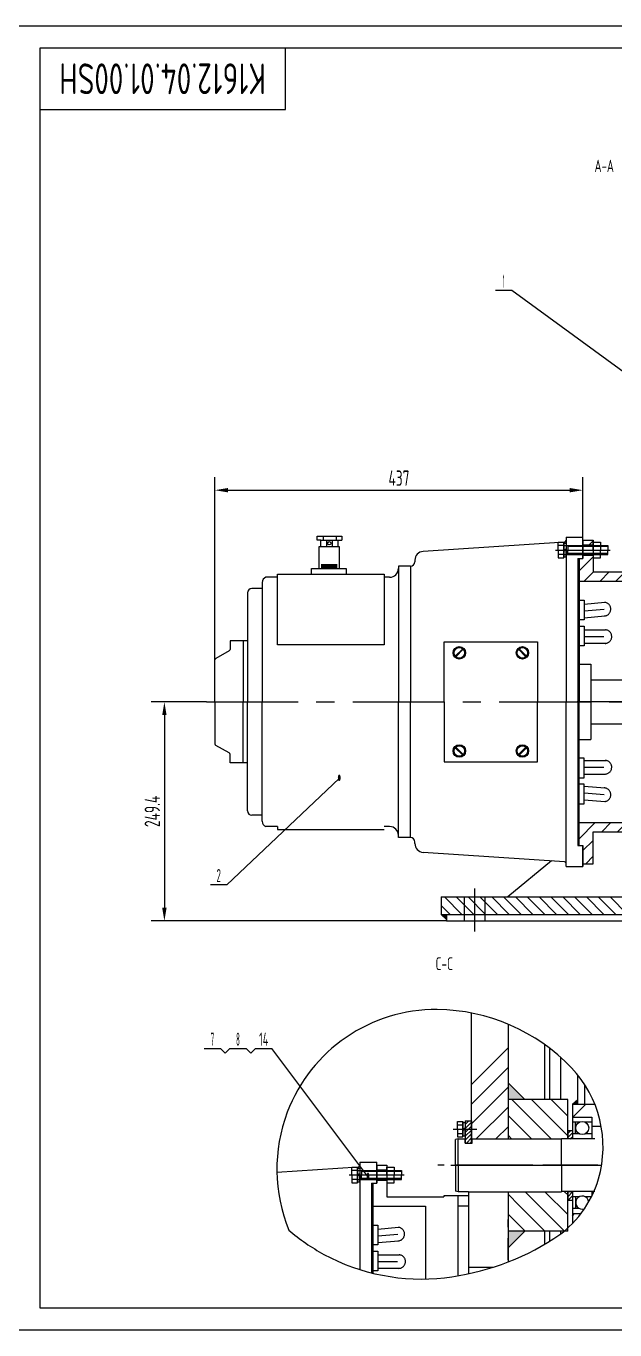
# Model space of a CAD drawing. Header units: millimetres. Extents: x -909 to 2100, y -59 to 1485.
# Drawn here: x 110 to 780, y 0 to 1485 of the extents above; entities that cross this region are included whole.
import ezdxf
from ezdxf.enums import TextEntityAlignment as Align

# ---------------------------------------------------------------- set-up
doc = ezdxf.new("R2010")
doc.units = ezdxf.units.MM
doc.header["$LTSCALE"] = 50
doc.linetypes.add('F', pattern=[0.75, 0.5, -0.25])
doc.linetypes.add('G', pattern=[2, 1.25, -0.25, 0.25, -0.25])
for name, color, linetype in [('01', 7, 'Continuous'), ('02', 1, 'Continuous'), ('04', 2, 'F'), ('05', 4, 'G'), ('08', 1, 'Continuous'), ('10', 1, 'Continuous'), ('11', 3, 'Continuous')]:
    doc.layers.add(name, color=color, linetype=linetype)
doc.styles.get("Standard").update_dxf_attribs({"font": 'isocp', "width": 0.707, "bigfont": 'intecad.shx'})
doc.dimstyles.new('INTE', dxfattribs={"dimscale": 5, "dimtxt": 3.5, "dimasz": 3, "dimexe": 3, "dimexo": 0, "dimgap": 1, "dimtad": 1, "dimdec": 3, "dimdsep": 46, "dimtxsty": 'Standard', "dimcen": 0, "dimclrd": 1, "dimclre": 1, "dimclrt": 3, "dimaunit": 1, "dimadec": 0, "dimazin": 0, "dimtfac": 1, "dimtmove": 0, "dimatfit": 0, "dimfxl": 1, "dimarcsym": 0})

# ---------------------------------------------------------------- blocks, each defined once
blk = doc.blocks.new('*U9', base_point=(251.96, 168.31))
at = {"layer": '01'}
for p, q in [((251.96, 168.31), (251.96, 182.31)), ((195.96, 168.31), (251.96, 168.31))]:
    blk.add_line(p, q, dxfattribs=at)
blk = doc.blocks.new('*U10')
at = {"layer": '01'}
for points in [[(415, 292), (25, 292)], [(25, 292), (25, 5)], [(25, 5), (415, 5)]]:
    blk.add_lwpolyline(points, dxfattribs=at)
at = {"layer": '02'}
for points in [[(420, 297), (0, 297)], [(0, 0), (420, 0)]]:
    blk.add_lwpolyline(points, dxfattribs=at)
blk = doc.blocks.new('*U15')
at = {"layer": '01'}
for p, q in [((-7.7, 2.6), (-7.7, 0)), ((0, 2.6), (-7.7, 2.6)), ((-7.7, 0), (0, 0)), ((0, 0), (-1.5, 2.6)), ((0, 2.6), (1.5, 0)), ((0, 2.6), (7.7, 2.6)), ((7.7, 0), (0, 0)), ((7.7, 2.6), (7.7, 0))]:
    blk.add_line(p, q, dxfattribs=at)
at = {"layer": '05'}
blk.add_line((0, 4.7), (0, -2.1), dxfattribs=at)
blk = doc.blocks.new('*U16')
at = {"layer": '01'}
for p, q in [((-6.4, 0), (-6.4, 8.9)), ((-6.4, 8.9), (0, 8.9)), ((0, 5), (-6.4, 5)), ((-6.4, 0), (-6.4, -8.9)), ((0, 8.9), (0, 0)), ((0, 5), (50, 5)), ((0, -8.9), (0, 0)), ((4.5, 5), (4.5, 0)), ((4.5, -5), (4.5, 0)), ((50, 5), (50, 0)), ((50, -5), (50, 0)), ((0, -5), (-6.4, -5)), ((-6.4, -8.9), (0, -8.9)), ((0, -5), (50, -5))]:
    blk.add_line(p, q, dxfattribs=at)
at = {"layer": '02'}
for p, q in [((50, 4), (4.5, 4)), ((50, -4), (4.5, -4))]:
    blk.add_line(p, q, dxfattribs=at)
at = {"layer": '05'}
blk.add_line((-9.5, 0), (53.5, 0), dxfattribs=at)
blk = doc.blocks.new('*U17')
at = {"layer": '01'}
for p, q in [((-8.4, 0), (-8.4, 8.9)), ((-8.4, 8.9), (0, 8.9)), ((-8.4, 5), (0, 5)), ((0, 8.9), (0, 0)), ((0, -8.9), (0, 0)), ((-8.4, 0), (-8.4, -8.9)), ((-8.4, -5), (0, -5)), ((-8.4, -8.9), (0, -8.9))]:
    blk.add_line(p, q, dxfattribs=at)
at = {"layer": '05'}
blk.add_line((-9.5, 0), (1.1, 0), dxfattribs=at)
blk = doc.blocks.new('*D19')
at = {"layer": '08', "color": 1, "lineweight": -2, "ltscale": 1.666667}
for p, q in [((315, 715.3), (252, 715.3)), ((267, 700.3), (267, 480.8)), ((588.1, 465.8), (252, 465.8))]:
    blk.add_line(p, q, dxfattribs=at)
at = {"layer": '08', "color": 1, "ltscale": 1.666667}
for points in [[(264.5, 700.3), (269.5, 700.3), (267, 715.3)], [(264.5, 480.8), (269.5, 480.8), (267, 465.8)]]:
    blk.add_solid(points, dxfattribs=at)
at = {"layer": 'Defpoints', "color": 0, "ltscale": 1.666667}
for p in [(315, 715.3), (267, 465.8), (588.1, 465.8)]:
    blk.add_point(p, dxfattribs=at)
at = {"layer": '08', "color": 3, "ltscale": 1.666667, "insert": (253.2, 590.6), "char_height": 17.5, "attachment_point": 5, "rotation": 90}
blk.add_mtext('249.4', dxfattribs=at)
blk = doc.blocks.new('*D20')
at = {"layer": '08', "color": 1, "lineweight": -2, "ltscale": 1.666667}
for p, q in [((324.6, 763.1), (324.6, 971.4)), ((743.6, 902.8), (743.6, 971.4)), ((339.6, 956.4), (728.6, 956.4))]:
    blk.add_line(p, q, dxfattribs=at)
at = {"layer": '08', "color": 1, "ltscale": 1.666667}
for points in [[(339.6, 958.9), (339.6, 953.9), (324.6, 956.4)], [(728.6, 958.9), (728.6, 953.9), (743.6, 956.4)]]:
    blk.add_solid(points, dxfattribs=at)
at = {"layer": 'Defpoints', "color": 0, "ltscale": 1.666667}
for p in [(743.6, 956.4), (743.6, 902.8), (324.6, 763.1)]:
    blk.add_point(p, dxfattribs=at)
at = {"layer": '08', "color": 3, "ltscale": 1.666667, "insert": (534.1, 970.1), "char_height": 17.5, "attachment_point": 5}
blk.add_mtext('437', dxfattribs=at)
blk = doc.blocks.new('*U21')
at = {"layer": '01'}
for p, q in [((-7.7, 2.6), (-7.7, 0)), ((0, 2.6), (-7.7, 2.6)), ((-7.7, 0), (0, 0)), ((0, 0), (-1.5, 2.6)), ((0, 2.6), (1.5, 0)), ((0, 2.6), (7.7, 2.6)), ((7.7, 0), (0, 0)), ((7.7, 2.6), (7.7, 0))]:
    blk.add_line(p, q, dxfattribs=at)
at = {"layer": '05'}
blk.add_line((0, 4.7), (0, -2.1), dxfattribs=at)
blk = doc.blocks.new('*U22')
at = {"layer": '01'}
for p, q in [((-7.7, 2.6), (-7.7, 0)), ((0, 2.6), (-7.7, 2.6)), ((-7.7, 0), (0, 0)), ((0, 0), (-1.5, 2.6)), ((0, 2.6), (1.5, 0)), ((0, 2.6), (7.7, 2.6)), ((7.7, 0), (0, 0)), ((7.7, 2.6), (7.7, 0))]:
    blk.add_line(p, q, dxfattribs=at)
at = {"layer": '05'}
blk.add_line((0, 4.7), (0, -2.1), dxfattribs=at)
blk = doc.blocks.new('*U23')
at = {"layer": '01'}
for p, q in [((-6.4, 0), (-6.4, 8.9)), ((-6.4, 8.9), (0, 8.9)), ((0, 5), (-6.4, 5)), ((-6.4, 0), (-6.4, -8.9)), ((0, 8.9), (0, 0)), ((0, 5), (50, 5)), ((0, -8.9), (0, 0)), ((4.5, 5), (4.5, 0)), ((4.5, -5), (4.5, 0)), ((50, 5), (50, 0)), ((50, -5), (50, 0)), ((0, -5), (-6.4, -5)), ((-6.4, -8.9), (0, -8.9)), ((0, -5), (50, -5))]:
    blk.add_line(p, q, dxfattribs=at)
at = {"layer": '02'}
for p, q in [((50, 4), (4.5, 4)), ((50, -4), (4.5, -4))]:
    blk.add_line(p, q, dxfattribs=at)
at = {"layer": '05'}
blk.add_line((-9.5, 0), (53.5, 0), dxfattribs=at)
blk = doc.blocks.new('*U24')
at = {"layer": '01'}
for p, q in [((-8.4, 0), (-8.4, 8.9)), ((-8.4, 8.9), (0, 8.9)), ((-8.4, 5), (0, 5)), ((0, 8.9), (0, 0)), ((0, -8.9), (0, 0)), ((-8.4, 0), (-8.4, -8.9)), ((-8.4, -5), (0, -5)), ((-8.4, -8.9), (0, -8.9))]:
    blk.add_line(p, q, dxfattribs=at)
at = {"layer": '05'}
blk.add_line((-9.5, 0), (1.1, 0), dxfattribs=at)
blk = doc.blocks.new('ASDG')
at = {"layer": '02'}
h = blk.add_hatch(color=256, dxfattribs=at)
h.paths.add_polyline_path([(4273.5, 803.1), (4273.5, 784.1), (4292.5, 784.1)])
h.paths.add_polyline_path([(4292.5, 634.1), (4273.5, 634.1), (4273.5, 615.1)])
blk.add_hatch(color=256, dxfattribs=at).paths.add_polyline_path([(4347, 778.9), (4352.8, 778.9), (4352.8, 784.1)])
at = {"layer": '02', "linetype": 'Continuous'}
h = blk.add_hatch(dxfattribs=at)
h.set_pattern_fill('ANSI31', color=1, style=0)
h.set_pattern_definition([(45, (3141.884, -35.5206), (-2.245064, 2.245064), [])])
h.paths.add_polyline_path([(4231.9, 759.8), (4224.8, 759.8), (4224.8, 750.3), (4231.9, 750.3)])
h.paths.add_polyline_path([(4231.9, 750.3), (4224.8, 750.3), (4224.8, 742.6), (4224.8, 734.4), (4231.9, 734.4)])
at = {"layer": '02'}
h = blk.add_hatch(dxfattribs=at)
h.set_pattern_fill('ANSI31', color=256, style=0)
h.set_pattern_definition([(45, (3141.884, -86.369), (-2.245064, 2.245064), [])])
h.paths.add_polyline_path([(4341.5, 739.1), (4347, 739.1), (4347, 748.8), (4341.5, 748.8)])
h.paths.add_polyline_path([(4347, 679.1), (4341.5, 679.1), (4341.5, 669.4), (4347, 669.4)])
for p, q in [((4320.8, 842.5), (4320.8, 784.1)), ((4231.9, 759.8), (4231.9, 734.4)), ((4224.8, 734.4), (4224.8, 739.2)), ((4225.9, 734.4), (4231.9, 734.4)), ((4273.5, 601.3), (4273.5, 647.3))]:
    blk.add_line(p, q)
at = {"layer": '01', "color": 7, "linetype": 'Continuous'}
for p, q in [((4231.9, 734.4), (4231.9, 882.5)), ((4273.5, 869.9), (4273.5, 739.2)), ((4315.2, 846.6), (4315.2, 784.1)), ((4320.8, 842.5), (4320.8, 784.1)), ((4333.8, 784.1), (4333.8, 831.8)), ((4273.5, 803.1), (4292.5, 784.1)), ((4352.8, 778.9), (4352.8, 812.1)), ((4360.8, 778.9), (4360.8, 801.1)), ((4341.5, 784.1), (4273.5, 784.1)), ((4341.5, 739.1), (4341.5, 784.1)), ((4347, 778.9), (4372.2, 778.9)), ((4347, 778.9), (4347, 739.1)), ((4224.8, 759.8), (4231.9, 759.8)), ((4224.8, 759.8), (4224.8, 734.4)), ((4347, 764.1), (4369, 764.1)), ((4354.4, 758.2), (4347, 758.2)), ((4350.5, 745.1), (4350.5, 758.2)), ((4369, 758.2), (4361.5, 758.2)), ((4369, 764.1), (4369, 739.1)), ((4341.5, 748.8), (4347, 748.8)), ((4341.5, 748.8), (4341.5, 739.1)), ((4347, 748.8), (4347, 739.1)), ((4354.4, 745), (4347, 745)), ((4369, 745), (4361.5, 745)), ((4369, 753.5), (4379.6, 753.5)), ((4216.8, 739.2), (4213.6, 738.4)), ((4213.6, 709.1), (4213.6, 738.4)), ((4216.8, 709.1), (4216.8, 739.2)), ((4216.8, 739.2), (4224.8, 739.2)), ((4224.8, 734.4), (4232.7, 734.4)), ((4231.9, 739.2), (4334.3, 739.2)), ((4232.7, 734.4), (4232.7, 739.2)), ((4334.3, 709.1), (4334.3, 739.2)), ((4372.4, 739.1), (4334.3, 739.1)), ((4102.9, 707.1), (4010.4, 701)), ((4104.7, 712.6), (4104.7, 590.4)), ((4104.7, 712.6), (4124, 712.6)), ((4124, 688.6), (4124, 712.6)), ((4124, 709.3), (4124, 688.6)), ((4124, 709.3), (4135.5, 709.3)), ((4124, 704.1), (4135.5, 704.1)), ((4213.6, 709.1), (4213.6, 679.8)), ((4216.8, 709.1), (4216.8, 678.9)), ((4334.3, 709.1), (4334.3, 679)), ((4118, 688.6), (4124, 688.6)), ((4118, 688.6), (4118, 586.6)), ((4119.5, 688.6), (4124, 688.6)), ((4124, 692.1), (4135.5, 692.1)), ((4135.5, 673.1), (4200.5, 673.1)), ((4228.5, 674.3), (4200.5, 674.3)), ((4216.8, 678.9), (4213.6, 679.8)), ((4216.5, 674.3), (4216.5, 583.3)), ((4228.5, 679), (4334.3, 679)), ((4228.5, 679), (4228.5, 629.8)), ((4273.5, 679), (4273.5, 601.3)), ((4372.4, 679.1), (4334.3, 679.1)), ((4341.5, 634.1), (4341.5, 679.1)), ((4341.5, 679.1), (4341.5, 669.4)), ((4341.5, 679.1), (4347, 679.1)), ((4341.5, 669.4), (4347, 669.4)), ((4347, 679.1), (4347, 642.9)), ((4347, 679.1), (4347, 669.4)), ((4354.4, 673.2), (4347, 673.2)), ((4350.5, 673.1), (4350.5, 660)), ((4369, 673.2), (4361.5, 673.2)), ((4369, 679.1), (4369, 674)), ((4119.5, 662.6), (4179.5, 662.6)), ((4228.5, 662.6), (4216.5, 662.6)), ((4354.4, 660), (4347, 660)), ((4347, 654.1), (4356.7, 654.1)), ((4341.5, 634.1), (4273.5, 634.1)), ((4273.5, 615.1), (4292.5, 634.1)), ((4333.8, 631.2), (4333.8, 634.1)), ((4228.5, 593.1), (4256.8, 593.1))]:
    blk.add_line(p, q, dxfattribs=at)
at = {"layer": '01'}
for p, q in [((4333.8, 784.1), (4333.8, 831.8)), ((4215.8, 750.3), (4215.8, 759.1)), ((4215.8, 759.1), (4222.2, 759.1)), ((4222.2, 759.1), (4222.2, 750.3)), ((4215.8, 755.3), (4222.2, 755.3)), ((4215.8, 750.3), (4215.8, 741.5)), ((4215.8, 745.3), (4222.2, 745.3)), ((4222.2, 741.5), (4222.2, 750.3)), ((4215.8, 741.5), (4222.2, 741.5)), ((4124, 709.3), (4124, 688.6)), ((4135.5, 709.3), (4135.5, 673.1)), ((4119.5, 688.6), (4119.5, 586.2)), ((4200.5, 674.3), (4200.5, 673.1)), ((4216.5, 674.3), (4216.5, 583.3)), ((4228.5, 679), (4216.8, 679)), ((4228.5, 674.3), (4228.5, 585.6)), ((4179.5, 662.6), (4179.5, 579.6)), ((4315.2, 634.1), (4315.2, 619.1)), ((4320.8, 634.1), (4320.8, 622.4)), ((4333.8, 631.2), (4333.8, 634.1)), ((4273.5, 601.3), (4273.5, 599))]:
    blk.add_line(p, q, dxfattribs=at)
at = {"layer": '01', "color": 7, "linetype": 'Continuous'}
blk.add_circle((4358, 751.6), 7.49, dxfattribs=at)
for centre, radius, start, end in [((4102.7, 709.1), 2, 273.7901, 0), ((4358, 666.6), 7.49, 5.3853, 290.7934)]:
    blk.add_arc(centre, radius, start, end, dxfattribs=at)
at = {"layer": '02'}
for p, q in [((3927.5, 842.3), (3946.1, 842.3)), ((3946.1, 842.3), (3951.4, 837)), ((3951.4, 837), (3956.7, 842.3)), ((3956.7, 842.3), (3975.3, 842.3)), ((3975.3, 842.3), (3980.6, 837)), ((3980.6, 837), (3986, 842.3)), ((3986, 842.3), (4004.6, 842.3)), ((4114, 696.3), (4004.6, 842.3)), ((4231.9, 801.3), (4273.5, 842.9)), ((4231.9, 778.9), (4273.5, 820.4)), ((4231.9, 756.4), (4273.5, 798)), ((4237.2, 739.2), (4273.5, 775.5)), ((4322.5, 739.2), (4277.7, 784.1)), ((4341.5, 742.8), (4300.1, 784.1)), ((4341.5, 765.2), (4322.6, 784.1)), ((4347, 778.9), (4352.8, 784.1)), ((4347.1, 764.1), (4361.9, 778.9)), ((4300.1, 739.2), (4273.5, 765.9)), ((4259.6, 739.2), (4273.5, 753.1)), ((4277.6, 739.2), (4273.5, 743.4)), ((4286.2, 663.3), (4273.5, 676.1)), ((4315.2, 656.7), (4293, 679)), ((4341.5, 653), (4315.5, 679)), ((4341.5, 675.4), (4337.9, 679)), ((4293, 634.1), (4273.5, 653.6)), ((4315.4, 634.1), (4286.2, 663.3)), ((4337.9, 634.1), (4315.2, 656.7)), ((4347, 651.7), (4349.3, 654.1))]:
    blk.add_line(p, q, dxfattribs=at)
blk.add_lwpolyline([(4023.8, 635.2, 0.051762), (4063.9, 607.7, 0.154551), (4201.2, 581.1, 0.114221), (4325.7, 625.6, 0.181355), (4376.5, 693.6, 0.266989), (4345.7, 820.1, 0.202991), (4192.9, 886.5, 0.314587), (4022.2, 769.5, 0.188571), (4023.8, 635.2)], format="xyb", dxfattribs=at)
at = {"layer": '04', "color": 2, "linetype": 'F'}
for p, q in [((4118, 641.1), (4125.4, 641.1)), ((4125.4, 641.1), (4125.4, 618.7)), ((4125.4, 636.5), (4148.7, 638.6)), ((4125.4, 628.6), (4148.2, 630.7)), ((4125.4, 618.7), (4118, 618.7)), ((4118, 611.5), (4125.4, 611.5)), ((4125.4, 621), (4149, 623.1)), ((4125.4, 611.5), (4125.4, 589.1)), ((4125.4, 607.2), (4149.8, 607.2)), ((4125.4, 599.4), (4147.8, 599.4)), ((4125.4, 589.1), (4118, 589.1)), ((4125.4, 591.8), (4150.3, 591.8))]:
    blk.add_line(p, q, dxfattribs=at)
for centre in [(4147.9, 630.8), (4148.9, 599.5)]:
    blk.add_arc(centre, 7.78, 271.9193, 84.0095, dxfattribs=at)
at = {"layer": '05'}
for p, q in [((4211.1, 750.3), (4232.4, 750.3)), ((4104.7, 698.1), (4146, 698.1)), ((4301.8, 709.1), (4253.6, 709.1)), ((4334.8, 709.1), (4354.3, 709.1)), ((4335.9, 709.1), (4380.1, 709.1))]:
    blk.add_line(p, q, dxfattribs=at)
at = {"layer": '05', "color": 4, "linetype": 'G'}
for p, q in [((4219.1, 750.3), (4237.8, 750.3)), ((4375.7, 709.1), (4193.6, 709.1)), ((4208.4, 709.1), (4380.1, 709.1)), ((4259.1, 709.1), (4380.1, 709.1))]:
    blk.add_line(p, q, dxfattribs=at)
at = {"layer": '01', "rotation": 90}
for name, p in [('*U21', (4224.8, 750.3)), ('*U22', (4104.7, 698.1))]:
    blk.add_blockref(name, p, dxfattribs=at)
at = {"layer": '01'}
for name, p in [('*U23', (4102.1, 698.1)), ('*U24', (4143.9, 698.1))]:
    blk.add_blockref(name, p, dxfattribs=at)
at = {"layer": '02', "width": 0.605172}
blk.add_text('●', height=6, dxfattribs=at).set_placement((4112.2, 693.3), (4115.8, 693.3), align=Align.FIT)
at = {"layer": '11', "width": 0.707}
blk.add_text('C-C', height=14.7, dxfattribs=at).set_placement((4191, 927), align=Align.BOTTOM_LEFT)
at = {"layer": '11'}
for s, height, width, p, p2 in [('7', 14.8, 0.514182, (3934.7, 845.3), (3938.9, 845.3)), ('8', 14.8, 0.514182, (3963.9, 845.3), (3968.1, 845.3)), ('14', 14.85, 0.614783, (3990, 845.3), (4000.5, 845.3))]:
    blk.add_text(s, height=height, dxfattribs=dict(at, width=width)).set_placement(p, p2, align=Align.FIT)

msp = doc.modelspace()

# ---------------------------------------------------------------- hatches: boundary and pattern name
at = {"layer": '02', "linetype": 'Continuous', "ltscale": 1.666667}
h = msp.add_hatch(dxfattribs=at)
h.set_pattern_fill('ANSI31', color=1, scale=3, angle=90, style=0)
h.set_pattern_definition([(135, (2084.611, -736.124), (-6.73519, -6.73519), [])])
h.paths.add_polyline_path([(582.0938, 493.2771), (582.0938, 473.2771), (608.1938, 473.2771), (608.1938, 493.2771)])
h.paths.add_polyline_path([(620.0938, 493.2771), (608.1938, 493.2771), (608.1938, 473.2771), (620.0938, 473.2771)])
h.paths.add_polyline_path([(631.9938, 493.2771), (620.0938, 493.2771), (620.0938, 473.2771), (631.9938, 473.2771)])
h.paths.add_polyline_path([(792.1938, 473.2771), (792.1938, 493.2771), (631.9938, 493.2771), (631.9938, 473.2771)])
h.paths.add_polyline_path([(792.1938, 473.2771), (804.0938, 473.2771), (804.0938, 493.2771), (792.1938, 493.2771)])
h.paths.add_polyline_path([(804.0938, 473.2771), (815.9938, 473.2771), (815.9938, 493.2771), (804.0938, 493.2771)])
h.paths.add_polyline_path([(815.9938, 493.2771), (815.9938, 473.2771), (893.0938, 473.2771), (893.0938, 493.2771)])
at = {"layer": '02', "ltscale": 1.666667}
msp.add_hatch(color=256, dxfattribs=at).paths.add_polyline_path([(588.0938, 473.2771), (582.0938, 473.2771), (588.0938, 467.2771)])
at = {"layer": '10', "ltscale": 1.666667}
h = msp.add_hatch(dxfattribs=at)
h.set_pattern_fill('ANSI31', color=256, scale=4, style=0)
h.set_pattern_definition([(45, (2641.115, 1617.23), (-8.980256, 8.980256), [])])
h.paths.add_polyline_path([(743.5938, 899.5271), (743.5938, 894.2771), (755.0938, 894.2771), (755.0938, 899.5271)])
h.paths.add_polyline_path([(755.0938, 882.2771), (743.5938, 882.2771), (743.5938, 878.7771), (739.0938, 878.7771), (739.0938, 852.7771), (799.0938, 852.7771), (799.0938, 765.2771), (824.5938, 765.2771), (824.5938, 762.2771), (836.0938, 762.2771), (836.0938, 864.5271), (820.0938, 864.5271), (820.0938, 863.2771), (755.0938, 863.2771)])
h.paths.add_polyline_path([(836.0938, 668.2771), (824.5938, 668.2771), (824.5938, 665.2771), (799.0938, 665.2771), (799.0938, 577.7771), (739.0938, 577.7771), (739.0938, 551.7771), (743.5938, 551.7771), (743.5938, 531.0271), (755.0938, 531.0271), (755.0938, 567.2771), (820.0938, 567.2771), (820.0938, 531.0271), (832.0938, 531.0271), (832.0938, 551.7771), (836.0938, 551.7771)])

# ---------------------------------------------------------------- linework, layer by layer
at = {"layer": '01', "ltscale": 1.666667}
for p, q in [((441.1284, 903.9732), (468.9437, 903.9732)), ((441.1284, 899.3018), (441.1284, 903.9732)), ((445.102, 899.3018), (441.1284, 899.3018)), ((443.2251, 867.0483), (443.2251, 892.212)), ((443.2251, 892.212), (466.163, 892.212)), ((445.102, 899.3018), (468.9437, 899.3018)), ((445.102, 892.212), (445.102, 899.3018)), ((447.9069, 903.9732), (447.9069, 899.3018)), ((451.4131, 899.3018), (451.4131, 892.212)), ((457.9578, 899.3018), (457.9578, 892.212)), ((462.399, 903.9732), (462.399, 899.3018)), ((464.3858, 899.3018), (464.3858, 892.212)), ((466.163, 892.212), (466.163, 867.0483)), ((468.9437, 903.9732), (468.9437, 899.3018)), ((743.5938, 899.5271), (743.5938, 878.7771)), ((755.0938, 899.5271), (755.0938, 863.2771)), ((739.0938, 878.7771), (739.0938, 715.2771)), ((434.4987, 867.0483), (473.8921, 867.0483)), ((434.4987, 860.7191), (434.4987, 867.0483)), ((445.4533, 871.7262), (463.8021, 871.7262)), ((445.4533, 870.5584), (463.8021, 870.5584)), ((445.4533, 869.3905), (463.8021, 869.3905)), ((445.4533, 868.2226), (463.8021, 868.2226)), ((473.8921, 867.0483), (473.8921, 860.7191)), ((739.0938, 551.7771), (739.0938, 715.2771)), ((755.0938, 531.0271), (755.0938, 567.2771)), ((743.5938, 531.0271), (743.5938, 551.7771)), ((707.6724, 534.1502), (658.1457, 493.2771)), ((582.0938, 493.2771), (582.0938, 473.2771))]:
    msp.add_line(p, q, dxfattribs=at)
at = {"layer": '01', "color": 7, "linetype": 'Continuous', "ltscale": 1.666667}
for p, q in [((722.4842, 897.2858), (561.5849, 886.6267)), ((724.352, 902.7771), (724.352, 715.2771)), ((724.352, 902.7771), (743.5938, 902.7771)), ((743.5938, 878.7771), (743.5938, 902.7771)), ((743.5938, 899.5271), (743.5938, 878.7771)), ((743.5938, 899.5271), (755.0938, 899.5271)), ((743.5938, 894.2771), (755.0938, 894.2771)), ((552.2459, 876.6486), (552.2459, 874.8722)), ((737.5938, 878.7771), (743.5938, 878.7771)), ((737.5938, 878.7771), (737.5938, 551.7771)), ((739.0938, 878.7771), (743.5938, 878.7771)), ((743.5938, 882.2771), (755.0938, 882.2771)), ((533.4894, 869.8722), (533.4894, 715.2771)), ((547.2459, 869.8722), (533.4894, 869.8722)), ((533.4894, 869.8722), (533.4894, 867.2081)), ((547.2459, 869.8722), (547.2459, 715.2771)), ((755.0938, 863.2771), (820.0938, 863.2771)), ((378.2968, 851.287), (378.2968, 715.2771)), ((395.6692, 857.2081), (382.6047, 857.2081)), ((395.6692, 860.7191), (517.17, 860.7191)), ((395.6692, 857.2081), (395.6692, 860.7191)), ((395.6692, 780.1735), (395.6692, 857.2081)), ((517.17, 860.7191), (517.17, 780.1735)), ((523.4894, 857.2081), (517.17, 857.2081)), ((739.0938, 852.7771), (799.0938, 852.7771)), ((361.6876, 839.4584), (361.6876, 715.2771)), ((378.2968, 844.4584), (366.6876, 844.4584)), ((340.7489, 773.4064), (325.6111, 764.8662)), ((341.7661, 784.7328), (341.7661, 775.1483)), ((361.6876, 784.6938), (341.7661, 784.7328)), ((356.5421, 784.7039), (356.5421, 715.2771)), ((517.17, 780.1735), (395.6692, 780.1735)), ((585.5162, 783.6977), (691.9358, 783.6977)), ((585.5162, 715.2771), (585.5162, 783.6977)), ((606.6512, 775.807), (598.1284, 767.4506)), ((607.2978, 775.184), (598.7386, 766.7918)), ((670.1542, 775.184), (678.7134, 766.7918)), ((670.8008, 775.807), (679.3236, 767.4506)), ((691.9358, 783.6977), (691.9358, 715.2771)), ((324.5938, 715.2771), (324.5938, 763.1243)), ((737.5938, 758.2771), (752.5938, 758.2771)), ((752.5938, 758.2771), (752.5938, 672.2771)), ((752.5938, 740.2771), (799.5938, 740.2771)), ((324.5938, 715.2771), (324.5938, 667.4298)), ((356.5421, 645.8502), (356.5421, 715.2771)), ((361.6876, 591.0957), (361.6876, 715.2771)), ((378.2968, 579.2671), (378.2968, 715.2771)), ((533.4894, 560.6819), (533.4894, 715.2771)), ((547.2459, 560.6819), (547.2459, 715.2771)), ((585.5162, 715.2771), (585.5162, 646.8564)), ((691.9358, 646.8564), (691.9358, 715.2771)), ((724.352, 527.7771), (724.352, 715.2771)), ((752.5938, 690.2771), (799.5938, 690.2771)), ((737.5938, 672.2771), (752.5938, 672.2771)), ((340.7489, 657.1478), (325.6111, 665.6879)), ((341.7661, 645.8213), (341.7661, 655.4058)), ((606.6512, 654.7471), (598.1284, 663.1036)), ((607.2978, 655.3701), (598.7386, 663.7623)), ((670.1542, 655.3701), (678.7134, 663.7623)), ((670.8008, 654.7471), (679.3236, 663.1036)), ((361.6876, 645.8603), (341.7661, 645.8213)), ((585.5162, 646.8564), (691.9358, 646.8564)), ((378.2968, 586.0957), (366.6876, 586.0957)), ((395.6692, 573.346), (382.6047, 573.346)), ((395.6692, 573.346), (395.6692, 569.835)), ((395.6692, 569.835), (517.17, 569.835)), ((523.4894, 573.346), (517.17, 573.346)), ((739.0938, 577.7771), (799.0938, 577.7771)), ((755.0938, 567.2771), (820.0938, 567.2771)), ((533.4894, 560.6819), (533.4894, 563.346)), ((547.2459, 560.6819), (533.4894, 560.6819)), ((552.2459, 553.9056), (552.2459, 555.6819)), ((737.5938, 551.7771), (743.5938, 551.7771)), ((739.0938, 551.7771), (743.5938, 551.7771)), ((743.5938, 528.0373), (743.5938, 551.7771)), ((743.5938, 551.7771), (743.5938, 527.7771)), ((743.5938, 527.7771), (743.5938, 551.7771)), ((722.4842, 533.2683), (561.5849, 543.9274)), ((724.352, 527.7771), (743.5938, 527.7771)), ((743.5938, 531.0271), (755.0938, 531.0271)), ((582.0938, 493.2771), (893.0938, 493.2771)), ((582.0938, 473.2771), (893.0938, 473.2771)), ((582.0938, 473.2771), (588.0938, 467.2771)), ((588.0938, 473.2771), (588.0938, 465.8471)), ((588.0938, 465.8471), (880.0938, 465.8471))]:
    msp.add_line(p, q, dxfattribs=at)
at = {"layer": '01', "ltscale": 1.666667}
msp.add_circle((454.6855, 895.9149), 1.8686, dxfattribs=at)
at = {"layer": '01', "color": 7, "linetype": 'Continuous', "ltscale": 1.666667}
for centre, radius in [((602.8232, 771.1867), 7.0614), ((602.8232, 771.1867), 6), ((674.6288, 771.1867), 7.0614), ((674.6288, 771.1867), 6), ((602.8232, 659.3674), 7.0614), ((602.8232, 659.3674), 6), ((674.6288, 659.3674), 7.0614), ((674.6288, 659.3674), 6)]:
    msp.add_circle(centre, radius, dxfattribs=at)
for centre, radius, start, end in [((722.352, 899.2814), 2, 273.7901448, 0), ((562.2459, 876.6486), 10, 93.7901448, 180), ((523.4894, 867.2081), 10, 270, 0), ((547.2459, 874.8722), 5, 270, 0), ((384.3085, 851.4408), 6.0137, 106.4585302, 181.4658364), ((366.6876, 839.4584), 5, 90, 180), ((339.7661, 775.1483), 2, 299.4300423, 0), ((326.5938, 763.1243), 2, 119.4300423, 180), ((326.5938, 667.4298), 2, 180, 240.5699577), ((339.7661, 655.4058), 2, 0, 60.5699577), ((366.6876, 591.0957), 5, 180, 270), ((384.3085, 579.1133), 6.0137, 178.5341636, 253.5414698), ((523.4894, 563.346), 10, 0, 90), ((547.2459, 555.6819), 5, 0, 90), ((562.2459, 553.9056), 10, 180, 266.2098552), ((722.352, 531.2727), 2, 0, 86.2098552)]:
    msp.add_arc(centre, radius, start, end, dxfattribs=at)
at = {"layer": '02', "ltscale": 1.666667}
for p, q in [((662.5813, 1183.8967), (643.9813, 1183.8967)), ((867, 1034.5267), (662.5813, 1183.8967)), ((466.0959, 628.0813), (338.1649, 507.0899)), ((338.1649, 507.0899), (319.5649, 507.0899))]:
    msp.add_line(p, q, dxfattribs=at)
at = {"layer": '04', "color": 2, "linetype": 'F', "ltscale": 1.666667}
for p, q in [((737.5938, 831.288), (745.0378, 831.288)), ((745.0378, 831.288), (745.0378, 808.8847)), ((745.0378, 826.6528), (768.3414, 828.7382)), ((745.0378, 818.8283), (767.7923, 820.8645)), ((745.0378, 808.8847), (737.5938, 808.8847)), ((745.0378, 811.1807), (768.6537, 813.294)), ((737.5938, 801.7216), (745.0378, 801.7216)), ((745.0378, 801.7216), (745.0378, 779.3183)), ((745.0378, 797.3967), (769.3862, 797.4203)), ((745.0378, 789.6033), (767.4011, 789.625)), ((745.0378, 779.3183), (737.5938, 779.3183)), ((745.0378, 781.9861), (769.9121, 782.0103)), ((745.0378, 651.2358), (737.5938, 651.2358)), ((745.0378, 628.8325), (745.0378, 651.2358)), ((745.0378, 648.568), (769.9121, 648.5438)), ((745.0378, 640.9509), (767.4011, 640.9292)), ((737.5938, 628.8325), (745.0378, 628.8325)), ((745.0378, 633.1574), (769.3862, 633.1339)), ((745.0378, 621.6694), (737.5938, 621.6694)), ((745.0378, 599.2661), (745.0378, 621.6694)), ((745.0378, 619.3735), (768.6537, 617.2601)), ((745.0378, 611.7259), (767.7923, 609.6896)), ((737.5938, 599.2661), (745.0378, 599.2661)), ((745.0378, 603.9013), (768.3414, 601.8159)), ((608.1938, 493.2771), (608.1938, 465.8471)), ((631.9938, 493.2771), (631.9938, 465.8471))]:
    msp.add_line(p, q, dxfattribs=at)
for centre, start, end in [((767.529, 820.9965), 271.9192554, 84.0094822), ((768.5735, 789.6786), 271.9192554, 84.0094822), ((768.5735, 640.8755), 275.9905178, 88.0807446), ((767.529, 609.5576), 275.9905178, 88.0807446)]:
    msp.add_arc(centre, 7.7842, start, end, dxfattribs=at)
at = {"layer": '05', "ltscale": 1.666667}
msp.add_line((724.352, 888.2771), (765.6442, 888.2771), dxfattribs=at)
at = {"layer": '05', "color": 4, "linetype": 'G', "ltscale": 1.666667}
for p, q in [((314.9735, 715.2771), (877.541, 715.2771)), ((841.0464, 715.2771), (716.9436, 715.2771)), ((620.0938, 502.7423), (620.0938, 453.8652))]:
    msp.add_line(p, q, dxfattribs=at)

# ---------------------------------------------------------------- block references
at = {"layer": '01', "xscale": 5, "yscale": 5, "zscale": 5}
msp.add_blockref('*U10', (0, 0), dxfattribs=at)
at = {"layer": '01', "ltscale": 1.666667}
for name, p in [('*U16', (721.752, 888.2771)), ('*U17', (763.5266, 888.2771))]:
    msp.add_blockref(name, p, dxfattribs=at)
at = {"layer": '01', "ltscale": 1.666667, "rotation": 90}
msp.add_blockref('*U15', (724.352, 888.2771), dxfattribs=at)
at = {"layer": '04', "xscale": 5, "yscale": 5, "zscale": 5}
msp.add_blockref('*U9', (405, 1390), dxfattribs=at)
at = {"layer": '04'}
msp.add_blockref('ASDG', (-3615.2223, -521.6152), dxfattribs=at)

# ---------------------------------------------------------------- texts
at = {"layer": '02', "ltscale": 1.666667, "width": 0.605172}
msp.add_text('●', height=6, dxfattribs=at).set_placement((464.2959, 625.0813), (467.8959, 625.0813), align=Align.FIT)
at = {"layer": '02', "ltscale": 1.666667, "insert": (756.7684, 1332.713), "char_height": 14, "width": 187.374, "attachment_point": 1}
msp.add_mtext('{\\C3;A-A}', dxfattribs=at)
at = {"layer": '11', "width": 0.696016}
msp.add_text('K1612.04.01.00SH', height=35, rotation=180, dxfattribs=at).set_placement((382.6006, 1442.5), (147.3994, 1442.5), align=Align.FIT)
at = {"layer": '11', "ltscale": 1.666667}
for s, width, p, p2 in [('1', 0.404, (652.2314, 1186.8967), (654.3311, 1186.8967)), ('2', 0.562593, (326.3166, 510.0899), (331.4131, 510.0899))]:
    msp.add_text(s, height=14.8492, dxfattribs=dict(at, width=width)).set_placement(p, p2, align=Align.FIT)

# ---------------------------------------------------------------- dimensions: what is measured, and where the dimension line sits
at = {"layer": '08', "ltscale": 1.666667}
dim = msp.add_linear_dim(base=(743.5938, 956.3818), p1=(324.5938, 763.1243), p2=(743.5938, 902.7771), text='437', dimstyle='INTE', override={"dimgap": 1, "dimdec": 3, "dimzin": 8, "dimpost": '<>', "dimtol": 0, "dimlim": 0, "dimtp": 0, "dimtm": 0, "dimtfac": 0.7}, dxfattribs=at)
dim.commit()
dim.dimension.update_dxf_attribs({"geometry": '*D20', "text_midpoint": (534.0938, 970.1318)})
dim = msp.add_linear_dim(base=(266.9986, 465.8471), p1=(314.9735, 715.2771), p2=(588.0938, 465.8471), angle=90, dimstyle='INTE', override={"dimgap": 1, "dimdec": 1, "dimzin": 8, "dimpost": '<>', "dimtol": 0, "dimlim": 0, "dimtp": 0, "dimtm": 0, "dimtfac": 0.7}, dxfattribs=at)
dim.commit()
dim.dimension.update_dxf_attribs({"geometry": '*D19', "text_midpoint": (253.2469, 590.5621)})

doc.saveas('drawing.dxf')
